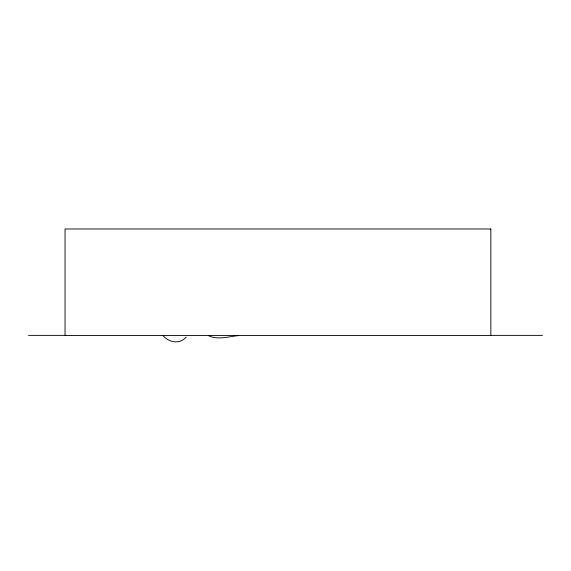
<?xml version="1.0" encoding="UTF-8"?>
<svg xmlns="http://www.w3.org/2000/svg" width="571" height="571" viewBox="0 0 571 571"><rect width="100%" height="100%" fill="white"/><g stroke="black" fill="none" stroke-linecap="round" stroke-linejoin="round"><path stroke-width="0.86" d="M186.16 337.054C179.672 344.656 169.087 342.571 163.149 335.755M238.592 335.584C228.843 336.512 218.5 340.059 209.022 335.969M28.55 335.37L65.815 335.37M490.946 335.37L542.45 335.37M490.846 228.992L65.044 228.992L65.044 335.47L490.846 335.47L490.846 228.992"/></g></svg>
